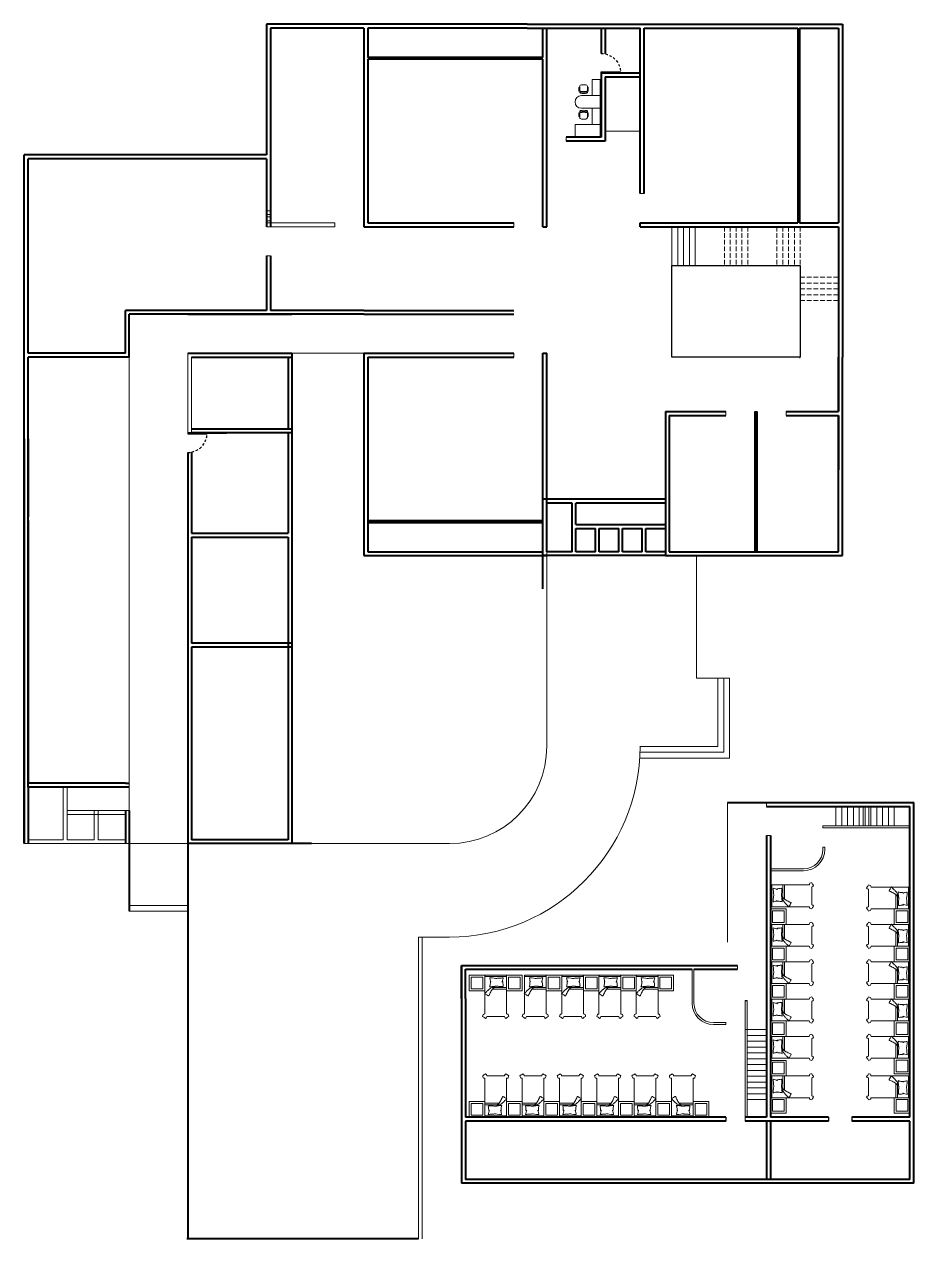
# Model space of a CAD drawing. Header units: metres. Extents: x -846 to 2173, y -239 to 2157.
# Drawn here: x 38.4 to 84.2, y -77 to -14.6 of the extents above; entities that cross this region are included whole.
import ezdxf

# ---------------------------------------------------------------- set-up
doc = ezdxf.new("R2010")
doc.units = ezdxf.units.M
doc.header["$MEASUREMENT"] = 0
doc.linetypes.add('ACAD_ISO02W100', pattern=[15, 12, -3])
for name, color, linetype, lineweight in [('furniture', 220, 'Continuous', 13), ('interiors', 133, 'Continuous', 13), ('JO_ DOOR LINE', 50, 'Continuous', 18), ('JO_SECTION LINE', 7, 'Continuous', 40), ('section line', 104, 'Continuous', 40)]:
    doc.layers.add(name, color=color, linetype=linetype, lineweight=lineweight)

# ---------------------------------------------------------------- blocks, each defined once
blk = doc.blocks.new('door 100cm')
at = {"linetype": 'ByBlock', "lineweight": -3}
blk.add_line((4284.8, 6341.1), (4289.8, 6341.1), dxfattribs=at)
at = {"layer": 'JO_ DOOR LINE', "lineweight": -3}
for p, q in [((4284.8, 6341.1), (4284.8, 6441.1)), ((4289.8, 6341.1), (4289.8, 6441.1))]:
    blk.add_line(p, q, dxfattribs=at)
at = {"layer": 'JO_ DOOR LINE', "linetype": 'ACAD_ISO02W100', "lineweight": -3}
blk.add_arc((4284.8, 6341.1), 100, 0, 90, dxfattribs=at)
blk = doc.blocks.new('A$C89509515')
at = {"layer": 'JO_SECTION LINE', "lineweight": -2}
blk.add_blockref('door 100cm', (-4284.8, -6341.1), dxfattribs=at)
blk = doc.blocks.new('sidetable')
at = {"layer": 'furniture'}
for points in [[(-37.824, -86.501), (-37.024, -86.501), (-37.024, -87.301), (-37.824, -87.301)], [(-37.724, -86.601), (-37.124, -86.601), (-37.124, -87.201), (-37.724, -87.201)]]:
    blk.add_lwpolyline(points, close=True, dxfattribs=at)
blk = doc.blocks.new('single bed')
at = {"layer": 'furniture'}
for p, q in [((3736.554, 1456.282), (3737.319, 1456.282)), ((3736.587, 1456.196), (3737.319, 1456.196))]:
    blk.add_line(p, q, dxfattribs=at)
for points in [[(3737.319, 1456.921), (3736.201, 1456.921), (3736.201, 1454.926)], [(3737.287, 1456.857), (3736.233, 1456.857)], [(3736.821, 1456.356), (3736.797, 1456.354), (3736.764, 1456.348), (3736.728, 1456.342), (3736.698, 1456.338), (3736.662, 1456.335), (3736.612, 1456.333), (3736.559, 1456.329), (3736.51, 1456.327), (3736.476, 1456.325), (3736.449, 1456.323), (3736.443, 1456.325), (3736.46, 1456.359), (3736.464, 1456.378), (3736.474, 1456.426), (3736.481, 1456.469), (3736.483, 1456.502), (3736.483, 1456.549), (3736.487, 1456.581), (3736.491, 1456.604), (3736.493, 1456.612)], [(3736.801, 1456.755), (3736.683, 1456.769), (3736.574, 1456.782), (3736.456, 1456.778), (3736.456, 1456.751), (3736.474, 1456.705), (3736.478, 1456.664), (3736.488, 1456.628), (3736.497, 1456.601), (3736.506, 1456.587), (3736.51, 1456.569)], [(3737.103, 1456.621), (3737.12, 1456.572), (3737.122, 1456.555), (3737.122, 1456.542), (3737.131, 1456.496), (3737.135, 1456.456), (3737.137, 1456.416), (3737.146, 1456.367), (3737.141, 1456.352), (3737.138, 1456.333), (3737.097, 1456.34), (3737.047, 1456.338), (3737.013, 1456.34), (3736.914, 1456.34), (3736.886, 1456.346), (3736.861, 1456.348), (3736.837, 1456.352), (3736.808, 1456.354), (3736.772, 1456.357), (3736.743, 1456.361), (3736.719, 1456.361)], [(3736.751, 1456.751), (3736.824, 1456.755), (3736.856, 1456.76), (3736.897, 1456.764), (3736.942, 1456.764), (3737.019, 1456.769), (3737.051, 1456.773), (3737.083, 1456.778), (3737.115, 1456.782), (3737.147, 1456.782), (3737.133, 1456.737), (3737.115, 1456.669), (3737.097, 1456.601), (3737.092, 1456.578), (3737.083, 1456.56)], [(3737.319, 1454.926), (3737.319, 1456.921)], [(3736.681, 1456.282), (3736.554, 1456.282), (3736.495, 1456.245), (3736.467, 1456.228), (3736.447, 1456.214), (3736.433, 1456.2), (3736.41, 1456.186), (3736.388, 1456.169), (3736.363, 1456.149), (3736.334, 1456.121), (3736.306, 1456.09), (3736.286, 1456.07), (3736.247, 1456.031), (3736.23, 1456.017), (3736.219, 1456.006), (3736.199, 1455.994), (3736.199, 1455.989), (3736.191, 1455.98), (3736.21, 1455.969), (3736.239, 1455.949), (3736.303, 1455.907), (3736.346, 1455.882), (3736.371, 1455.865), (3736.396, 1455.851), (3736.396, 1455.851), (3736.416, 1455.873), (3736.433, 1455.927), (3736.478, 1456.006), (3736.501, 1456.062), (3736.529, 1456.115), (3736.585, 1456.194), (3736.616, 1456.231), (3736.639, 1456.251), (3736.664, 1456.27), (3736.68, 1456.281)], [(3736.201, 1454.926), (3736.17, 1454.915), (3736.146, 1454.915), (3736.118, 1454.901), (3736.1, 1454.839), (3736.087, 1454.802), (3736.154, 1454.754), (3736.191, 1454.732), (3736.198, 1454.725), (3736.236, 1454.7), (3736.283, 1454.735), (3736.304, 1454.788), (3736.309, 1454.793)], [(3736.309, 1454.793), (3737.211, 1454.793)], [(3737.319, 1454.926), (3737.349, 1454.915), (3737.374, 1454.915), (3737.402, 1454.901), (3737.42, 1454.839), (3737.432, 1454.802), (3737.365, 1454.754), (3737.328, 1454.732), (3737.321, 1454.725), (3737.284, 1454.7), (3737.236, 1454.735), (3737.215, 1454.788), (3737.211, 1454.793)]]:
    blk.add_lwpolyline(points, dxfattribs=at)
for centre, start, end in [((3736.233, 1456.889), 180, 270), ((3737.287, 1456.889), 270, 0)]:
    blk.add_arc(centre, 0.032, start, end, dxfattribs=at)
blk = doc.blocks.new('bed with table(single)')
at = {"layer": 'interiors'}
blk.add_blockref('sidetable', (116.08, 109.519), dxfattribs=at)
at = {"layer": 'section line', "rotation": 90}
blk.add_blockref('single bed', (1535.177, -3715.101), dxfattribs=at)
blk = doc.blocks.new('CH3')
for p, q in [((-259, 349), (-259, 141)), ((-218, 349), (-259, 349)), ((-218, 142), (-218, 349)), ((-218, 89), (-218, 163)), ((259, 350), (218, 350)), ((218, 350), (218, 142)), ((218, 87), (218, 162)), ((259, 142), (259, 350))]:
    blk.add_line(p, q)
at = {"linetype": 'Continuous'}
for p, q in [((-218, 141), (-259, 141)), ((259, 142), (218, 142))]:
    blk.add_line(p, q, dxfattribs=at)
for centre, radius, start, end in [((-163, 416), 55.3, 99.89884, 279.75221), ((-111, 115), 111, 193.25658, 265.9234), ((-166, 436), 35.2, 94.91276, 274.91276), ((0, -348), 836, 78.08993, 101.91007), ((-4, -349), 766, 78.01124, 101.98876), ((18, -535), 913, 91.15667, 100.87136), ((0, 1666), 1666, 265.9234, 274.0766), ((-18, -535), 913, 79.12864, 88.84333), ((111, 115), 111, 274.0766, 345.83344), ((163, 416), 55.3, 260.24779, 80.10116), ((159, 437), 36.2, 265.08724, 70.32125)]:
    blk.add_arc(centre, radius, start, end, dxfattribs=at)
for centre, start, end in [((-181, 309), 90.72261, 132.8382), ((180, 309), 47.1618, 87.57171)]:
    blk.add_arc(centre, 54.9, start, end)

msp = doc.modelspace()

# ---------------------------------------------------------------- linework, layer by layer
for p, q in [((75.499, -64.736), (75.599, -64.736)), ((74.499, -70.735), (74.499, -70.935)), ((79.782, -70.735), (79.782, -70.935)), ((80.982, -70.735), (80.982, -70.935))]:
    msp.add_line(p, q)
msp.add_lwpolyline([(71.732, -26.981), (78.332, -26.981), (78.332, -31.681), (71.732, -31.683)], close=True)
at = {"layer": 'furniture'}
for p, q in [((68.052, -17.41), (68.099, -17.41)), ((68.052, -18.246), (67.078, -18.246)), ((68.052, -18.896), (68.052, -18.246)), ((68.052, -18.246), (68.099, -18.246)), ((68.052, -18.896), (68.052, -18.246)), ((68.099, -18.246), (68.099, -18.896)), ((67.078, -18.896), (68.052, -18.896)), ((68.099, -18.896), (68.052, -18.896))]:
    msp.add_line(p, q, dxfattribs=at)
for points in [[(67.635, -17.41), (68.052, -17.41), (68.052, -18.246), (67.635, -18.246)], [(68.052, -18.246), (68.052, -18.199), (68.099, -18.199), (68.099, -18.246)], [(67.635, -19.731), (68.052, -19.731), (68.052, -18.896), (67.635, -18.896)], [(68.052, -18.896), (68.052, -18.942), (68.099, -18.942), (68.099, -18.896)], [(68.099, -18.942), (68.052, -18.942), (68.052, -20.381), (68.099, -20.381)], [(66.753, -19.731), (66.753, -20.381), (68.052, -20.381), (68.052, -19.731)]]:
    msp.add_lwpolyline(points, close=True, dxfattribs=at)
msp.add_lwpolyline([(68.099, -17.41), (68.099, -18.199), (68.052, -18.199), (68.052, -17.41)], dxfattribs=at)
msp.add_arc((67.078, -18.571), 0.325, 90, 270, dxfattribs=at)
at = {"layer": 'interiors'}
for p, q in [((51.099, -14.781), (51.099, -18.781)), ((55.899, -14.781), (55.899, -19.781)), ((66.299, -20.381), (66.299, -20.581)), ((68.299, -20.081), (70.099, -20.081)), ((40.446, -21.288), (50.899, -21.288)), ((50.899, -24.161), (51.099, -24.161)), ((50.899, -24.361), (51.099, -24.361)), ((50.899, -24.481), (51.099, -24.481)), ((50.899, -24.681), (51.099, -24.681)), ((54.399, -24.781), (50.899, -24.781)), ((54.399, -24.981), (54.399, -24.781)), ((54.399, -24.981), (50.899, -24.981)), ((71.732, -24.981), (71.732, -26.981)), ((72.032, -24.981), (72.032, -26.981)), ((72.332, -24.981), (72.332, -26.981)), ((72.632, -24.981), (72.632, -26.981)), ((72.932, -24.981), (72.932, -26.981)), ((51.099, -26.481), (50.899, -26.481)), ((71.732, -26.981), (78.332, -26.981)), ((43.64, -31.481), (40.446, -31.481)), ((43.84, -31.481), (43.84, -56.481)), ((46.84, -35.581), (46.84, -31.481)), ((47.04, -35.581), (47.04, -31.681)), ((55.899, -31.481), (52.199, -31.481)), ((63.599, -31.481), (63.599, -31.681)), ((78.332, -31.481), (78.332, -31.681)), ((78.332, -31.481), (78.332, -31.681)), ((74.499, -34.481), (74.499, -34.681)), ((75.999, -34.481), (76.099, -34.481)), ((77.599, -34.481), (77.599, -34.681)), ((65.299, -41.681), (65.299, -41.881)), ((65.299, -41.881), (65.299, -51.681)), ((72.999, -41.881), (72.999, -48.181)), ((74.699, -48.181), (72.999, -48.181)), ((74.099, -48.181), (74.099, -51.687)), ((74.399, -48.181), (74.399, -51.988)), ((74.699, -48.181), (74.699, -52.288)), ((74.099, -51.686), (70.099, -51.682)), ((71.199, -51.682), (71.199, -51.683)), ((74.699, -52.286), (70.079, -52.282)), ((74.399, -51.986), (70.094, -51.982)), ((40.44, -56.481), (40.44, -53.781)), ((40.64, -56.481), (40.64, -53.781)), ((74.599, -54.566), (74.599, -61.737)), ((74.599, -54.566), (76.599, -54.566)), ((76.599, -54.566), (76.599, -54.766)), ((83.964, -54.766), (83.964, -55.766)), ((43.64, -54.981), (40.64, -54.981)), ((43.64, -55.181), (40.64, -55.181)), ((41.94, -54.981), (43.64, -54.981)), ((42.04, -56.481), (42.04, -54.981)), ((42.24, -56.481), (42.24, -54.981)), ((43.84, -54.981), (43.64, -54.981)), ((83.964, -55.766), (79.499, -55.766)), ((79.499, -55.866), (79.499, -55.766)), ((83.964, -55.866), (79.499, -55.866)), ((79.599, -55.866), (79.499, -55.866)), ((46.84, -56.681), (38.44, -56.681)), ((40.44, -56.481), (38.64, -56.481)), ((38.64, -56.481), (40.14, -56.481)), ((38.64, -56.481), (40.44, -56.481)), ((42.04, -56.481), (40.64, -56.481)), ((43.64, -56.481), (42.24, -56.481)), ((43.64, -56.681), (43.64, -56.255)), ((46.84, -56.555), (46.84, -59.555)), ((53.199, -56.681), (60.299, -56.681)), ((76.599, -56.266), (76.799, -56.266)), ((79.499, -56.974), (79.499, -56.87)), ((79.499, -56.87), (79.599, -56.87)), ((79.599, -56.974), (79.599, -56.87)), ((76.799, -57.974), (78.499, -57.974)), ((76.799, -57.974), (78.499, -57.974)), ((76.799, -58.674), (76.799, -58.074)), ((76.799, -58.074), (78.499, -58.074)), ((46.84, -59.855), (43.84, -59.855)), ((46.84, -60.155), (43.84, -60.155)), ((58.699, -61.481), (58.699, -76.981)), ((60.299, -61.481), (58.699, -61.481)), ((58.899, -61.481), (58.899, -76.981)), ((75.099, -62.936), (75.099, -63.136)), ((72.768, -63.136), (72.768, -64.879)), ((72.868, -63.136), (72.868, -64.879)), ((72.868, -63.136), (72.868, -64.879)), ((75.499, -66.236), (75.499, -64.736)), ((75.599, -66.236), (75.599, -64.736)), ((73.868, -65.879), (74.499, -65.879)), ((74.499, -65.879), (73.868, -65.879)), ((73.868, -65.979), (74.499, -65.979)), ((74.499, -65.979), (74.499, -65.879)), ((75.499, -70.935), (75.499, -66.236)), ((75.599, -70.735), (75.599, -66.236))]:
    msp.add_line(p, q, dxfattribs=at)
at = {"layer": 'interiors', "ltscale": 0.5}
for p, q in [((70.299, -23.281), (70.099, -23.281)), ((63.599, -24.781), (63.599, -24.981))]:
    msp.add_line(p, q, dxfattribs=at)
at = {"layer": 'interiors', "linetype": 'ACAD_ISO02W100', "ltscale": 0.02}
for p, q in [((74.432, -24.981), (74.432, -26.981)), ((74.732, -24.981), (74.732, -26.981)), ((75.032, -24.981), (75.032, -26.981)), ((75.332, -24.981), (75.332, -26.981)), ((75.632, -24.981), (75.632, -26.981)), ((77.132, -24.981), (77.132, -26.981)), ((77.432, -24.981), (77.432, -26.981)), ((77.732, -24.981), (77.732, -26.981)), ((78.032, -24.981), (78.032, -26.981)), ((78.332, -24.981), (78.332, -26.981)), ((78.332, -24.981), (78.332, -31.481)), ((78.332, -27.581), (80.299, -27.581)), ((78.332, -27.881), (80.299, -27.881)), ((78.332, -28.181), (80.299, -28.181)), ((78.332, -28.481), (80.299, -28.481)), ((78.332, -28.781), (80.299, -28.781))]:
    msp.add_line(p, q, dxfattribs=at)
at = {"layer": 'interiors', "linetype": 'ACAD_ISO02W100', "ltscale": 0.1}
for p, q in [((80.164, -55.766), (80.164, -54.766)), ((80.464, -55.766), (80.464, -54.766)), ((80.764, -55.766), (80.764, -54.766)), ((80.764, -55.766), (80.764, -54.766)), ((80.764, -55.766), (80.764, -54.766)), ((80.764, -55.766), (80.764, -54.766)), ((81.064, -55.766), (81.064, -54.766)), ((81.364, -55.766), (81.364, -54.766)), ((81.564, -55.766), (81.564, -54.766)), ((81.664, -55.766), (81.664, -54.766)), ((81.864, -55.766), (81.864, -54.766)), ((81.964, -55.766), (81.964, -54.766)), ((82.264, -55.766), (82.264, -54.766)), ((82.264, -55.766), (82.264, -54.766)), ((82.564, -55.766), (82.564, -54.766)), ((82.864, -55.766), (82.864, -54.766)), ((83.164, -55.766), (83.164, -54.766)), ((75.499, -66.236), (76.599, -66.236)), ((75.599, -66.536), (76.599, -66.536)), ((75.599, -66.836), (76.599, -66.836)), ((75.599, -67.136), (76.599, -67.136)), ((75.599, -67.436), (76.599, -67.436)), ((75.599, -67.436), (76.599, -67.436)), ((75.599, -67.436), (76.599, -67.436)), ((75.599, -67.436), (76.599, -67.436)), ((75.599, -67.736), (76.599, -67.736)), ((75.599, -68.036), (76.599, -68.036)), ((75.599, -68.336), (76.599, -68.336)), ((75.599, -68.636), (76.599, -68.636)), ((75.599, -68.936), (76.599, -68.936)), ((75.599, -68.936), (76.599, -68.936)), ((75.599, -69.236), (76.599, -69.236)), ((75.599, -69.536), (76.599, -69.536)), ((75.599, -69.836), (76.599, -69.836))]:
    msp.add_line(p, q, dxfattribs=at)
at = {"layer": 'interiors'}
for centre, radius, start, end in [((60.299, -51.681), 5, 270, 0), ((60.299, -51.681), 9.8, 270, 0), ((60.199, -51.681), 11, 359.99037, 0), ((78.499, -56.974), 1, 270, 0), ((78.499, -56.974), 1.1, 270, 0), ((73.868, -64.879), 1.1, 180, 270), ((73.868, -64.879), 1, 180, 270)]:
    msp.add_arc(centre, radius, start, end, dxfattribs=at)
at = {"layer": 'section line'}
for p, q in [((55.899, -14.581), (50.899, -14.581)), ((50.899, -14.581), (50.899, -21.288)), ((55.899, -14.781), (51.099, -14.781)), ((51.099, -14.781), (51.099, -24.681)), ((64.299, -14.581), (55.899, -14.581)), ((55.899, -14.781), (55.899, -17.081)), ((55.899, -14.781), (55.899, -24.981)), ((64.299, -14.781), (56.099, -14.781)), ((56.099, -14.781), (56.099, -16.281)), ((64.099, -14.781), (57.099, -14.781)), ((64.299, -14.581), (70.299, -14.581)), ((64.299, -14.581), (68.299, -14.581)), ((64.299, -14.781), (68.099, -14.781)), ((64.299, -14.781), (68.099, -14.781)), ((65.099, -16.281), (65.099, -14.781)), ((65.299, -20.581), (65.299, -14.781)), ((68.078, -14.781), (70.099, -14.781)), ((68.099, -14.781), (68.099, -16.081)), ((68.299, -14.781), (68.299, -16.101)), ((68.299, -14.781), (68.299, -16.101)), ((70.099, -17.081), (70.099, -14.781)), ((70.299, -14.581), (80.499, -14.581)), ((70.299, -23.281), (70.299, -14.781)), ((70.299, -14.781), (78.199, -14.781)), ((78.199, -14.781), (78.199, -24.781)), ((78.299, -14.781), (78.299, -22.581)), ((78.299, -14.781), (78.299, -24.781)), ((78.299, -14.781), (80.299, -14.781)), ((80.299, -14.781), (80.299, -22.581)), ((80.499, -14.581), (80.499, -22.581)), ((65.099, -16.281), (56.099, -16.281)), ((65.099, -16.381), (56.099, -16.381)), ((56.099, -16.381), (56.099, -24.781)), ((65.099, -24.981), (65.099, -16.381)), ((70.099, -23.281), (70.099, -16.781)), ((55.899, -17.281), (55.899, -24.981)), ((56.099, -17.081), (56.099, -24.781)), ((56.099, -17.081), (56.099, -17.313)), ((68.099, -17.081), (68.099, -20.381)), ((68.099, -17.081), (70.099, -17.081)), ((68.299, -17.281), (68.299, -20.581)), ((68.299, -17.281), (70.099, -17.281)), ((65.299, -24.981), (65.299, -20.581)), ((68.099, -20.381), (66.299, -20.381)), ((68.299, -20.581), (66.299, -20.581)), ((38.44, -56.681), (38.44, -21.288)), ((40.446, -21.288), (38.44, -21.288)), ((40.446, -21.488), (38.64, -21.488)), ((38.64, -31.481), (38.64, -21.488)), ((50.899, -21.288), (40.446, -21.288)), ((50.899, -21.488), (40.446, -21.488)), ((50.899, -21.488), (50.899, -24.681)), ((80.299, -22.581), (80.299, -24.581)), ((80.499, -22.581), (80.499, -24.581)), ((50.899, -24.681), (50.899, -24.981)), ((51.099, -24.681), (51.099, -24.981)), ((56.099, -24.781), (63.599, -24.781)), ((70.099, -24.781), (78.199, -24.781)), ((70.099, -24.981), (70.099, -24.781)), ((70.099, -24.981), (70.099, -24.781)), ((78.299, -24.781), (80.299, -24.781)), ((80.299, -24.581), (80.299, -24.781)), ((80.499, -24.581), (80.499, -24.981)), ((55.899, -24.981), (63.599, -24.981)), ((56.099, -24.981), (63.599, -24.981)), ((65.099, -24.981), (65.299, -24.981)), ((65.099, -24.981), (65.299, -24.981)), ((70.099, -24.981), (80.299, -24.981)), ((80.299, -24.981), (80.299, -34.481)), ((80.499, -24.981), (80.499, -31.681)), ((50.899, -26.481), (50.899, -29.281)), ((51.099, -26.481), (51.099, -29.281)), ((50.899, -29.281), (43.64, -29.281)), ((43.64, -31.481), (43.64, -29.281)), ((55.899, -29.281), (51.099, -29.281)), ((55.899, -29.281), (63.599, -29.281)), ((43.84, -31.681), (43.84, -29.481)), ((55.899, -29.481), (43.84, -29.481)), ((46.84, -29.481), (52.199, -29.481)), ((55.899, -29.481), (63.599, -29.481)), ((43.64, -31.481), (38.64, -31.481)), ((43.84, -31.681), (38.64, -31.681)), ((38.64, -53.781), (38.64, -31.681)), ((46.84, -31.481), (52.199, -31.481)), ((47.04, -31.681), (52.199, -31.681)), ((51.999, -31.681), (51.999, -35.381)), ((52.199, -31.481), (52.199, -56.681)), ((55.899, -31.481), (63.599, -31.481)), ((55.899, -31.481), (55.899, -41.881)), ((56.099, -31.681), (63.599, -31.681)), ((56.099, -31.681), (56.099, -41.681)), ((65.099, -31.481), (65.299, -31.481)), ((65.099, -31.481), (65.299, -31.481)), ((65.099, -41.681), (65.099, -31.481)), ((65.299, -41.681), (65.299, -31.481)), ((78.299, -31.681), (78.332, -31.681)), ((80.299, -34.481), (80.299, -31.681)), ((80.499, -41.881), (80.499, -31.681)), ((71.399, -34.481), (74.499, -34.481)), ((71.399, -34.481), (71.399, -41.881)), ((71.599, -34.681), (74.499, -34.681)), ((71.599, -34.681), (71.599, -41.681)), ((75.999, -34.481), (75.999, -41.681)), ((76.099, -34.481), (76.099, -41.681)), ((77.599, -34.481), (80.299, -34.481)), ((77.599, -34.681), (80.299, -34.681)), ((80.299, -41.681), (80.299, -34.681)), ((80.299, -34.681), (80.299, -37.481)), ((50.04, -35.381), (47.04, -35.381)), ((52.199, -35.381), (48.24, -35.381)), ((52.199, -35.381), (48.34, -35.381)), ((52.199, -35.381), (48.54, -35.381)), ((38.44, -35.881), (38.44, -40.881)), ((38.64, -35.881), (38.64, -39.881)), ((46.84, -35.581), (48.84, -35.581)), ((52.199, -35.581), (47.04, -35.581)), ((50.44, -35.581), (49.14, -35.581)), ((51.999, -35.581), (51.999, -40.729)), ((55.899, -35.581), (55.899, -41.881)), ((46.84, -36.581), (46.84, -40.381)), ((47.04, -36.561), (47.04, -40.381)), ((47.04, -36.561), (47.04, -40.381)), ((65.099, -43.581), (65.099, -38.981)), ((71.399, -38.981), (65.099, -38.981)), ((65.299, -41.681), (65.299, -39.181)), ((66.599, -39.181), (65.299, -39.181)), ((66.599, -41.681), (66.599, -39.181)), ((66.799, -40.281), (66.799, -39.181)), ((71.399, -39.181), (66.799, -39.181)), ((38.64, -40.081), (38.64, -53.581)), ((46.84, -40.381), (46.84, -56.555)), ((46.84, -40.381), (46.84, -56.555)), ((47.04, -40.381), (47.04, -40.729)), ((56.099, -40.081), (65.099, -40.081)), ((56.099, -40.181), (65.099, -40.181)), ((66.799, -40.281), (71.399, -40.281)), ((66.799, -41.681), (66.799, -40.481)), ((66.799, -40.481), (67.799, -40.481)), ((67.799, -41.681), (67.799, -40.481)), ((67.999, -41.681), (67.999, -40.481)), ((67.999, -40.481), (68.999, -40.481)), ((68.999, -41.681), (68.999, -40.481)), ((69.199, -41.681), (69.199, -40.481)), ((69.199, -40.481), (70.199, -40.481)), ((70.199, -41.681), (70.199, -40.481)), ((70.399, -41.681), (70.399, -40.481)), ((70.399, -40.481), (71.399, -40.481)), ((38.44, -40.881), (38.44, -56.681)), ((47.04, -40.729), (51.999, -40.729)), ((47.04, -40.929), (51.999, -40.929)), ((47.04, -40.929), (47.04, -46.381)), ((51.999, -40.929), (51.999, -56.481)), ((56.099, -41.681), (65.099, -41.681)), ((66.599, -41.681), (65.299, -41.681)), ((67.799, -41.681), (66.799, -41.681)), ((68.999, -41.681), (67.999, -41.681)), ((70.199, -41.681), (69.199, -41.681)), ((71.399, -41.681), (70.399, -41.681)), ((71.599, -41.681), (78.099, -41.681)), ((71.599, -41.681), (80.299, -41.681)), ((55.899, -41.881), (65.299, -41.881)), ((71.399, -41.881), (65.099, -41.881)), ((71.399, -41.881), (72.799, -41.881)), ((72.099, -41.881), (80.499, -41.881)), ((38.64, -46.581), (38.64, -53.581)), ((38.64, -46.581), (38.64, -53.581)), ((52.199, -46.381), (47.04, -46.381)), ((52.199, -46.581), (47.04, -46.581)), ((52.199, -46.581), (47.04, -46.581)), ((47.04, -46.581), (47.04, -56.481)), ((43.64, -53.581), (38.64, -53.581)), ((43.64, -53.581), (43.84, -53.581)), ((38.64, -53.781), (38.64, -56.681)), ((43.84, -53.781), (38.64, -53.781)), ((74.599, -54.566), (84.164, -54.566)), ((76.599, -54.766), (83.964, -54.766)), ((83.964, -70.735), (83.964, -54.766)), ((84.164, -74.135), (84.164, -54.566)), ((43.64, -54.981), (43.64, -56.681)), ((43.84, -54.981), (43.84, -60.155)), ((46.84, -56.555), (46.84, -76.981)), ((53.199, -56.681), (46.84, -56.681)), ((51.999, -56.481), (47.04, -56.481)), ((76.599, -56.266), (76.599, -63.937)), ((76.799, -56.266), (76.799, -70.735)), ((60.918, -62.936), (60.918, -74.135)), ((60.918, -64.636), (60.918, -62.936)), ((60.918, -62.936), (75.099, -62.936)), ((61.118, -64.636), (61.118, -63.136)), ((61.118, -63.136), (72.768, -63.136)), ((72.868, -63.136), (75.099, -63.136)), ((76.599, -63.937), (76.599, -70.735)), ((61.118, -64.636), (61.118, -70.735)), ((74.499, -70.735), (61.118, -70.735)), ((61.118, -70.935), (61.118, -73.935)), ((74.499, -70.935), (61.118, -70.935)), ((76.599, -70.735), (75.499, -70.735)), ((79.782, -70.935), (75.499, -70.935)), ((76.599, -70.935), (76.599, -73.935)), ((79.782, -70.735), (76.799, -70.735)), ((76.799, -70.935), (76.799, -73.935)), ((83.964, -70.735), (80.982, -70.735)), ((83.964, -70.935), (80.982, -70.935)), ((83.964, -73.935), (83.964, -70.935)), ((84.164, -74.135), (60.918, -74.135)), ((83.964, -73.935), (61.118, -73.935)), ((58.699, -76.981), (46.799, -76.981))]:
    msp.add_line(p, q, dxfattribs=at)

# ---------------------------------------------------------------- block references
for p, rotation in [((162.22, -37.816), 180), ((162.22, -39.733), 180), ((162.22, -41.651), 180), ((41.018, 14.819), 270), ((43.049, 14.819), 270), ((44.967, 14.819), 270), ((46.884, 14.819), 270), ((48.801, 14.819), 270), ((162.22, -43.568), 180), ((162.22, -45.486), 180), ((84.336, -148.991), 90), ((86.253, -148.991), 90), ((88.171, -148.991), 90), ((90.088, -148.991), 90), ((92.006, -148.991), 90), ((162.22, -47.517), 180)]:
    msp.add_blockref('bed with table(single)', p, dxfattribs=dict(rotation=rotation))
for p in [(-1.457, -83.052), (-1.457, -84.969), (-1.457, -86.886), (-1.457, -88.804), (-1.457, -90.835)]:
    msp.add_blockref('bed with table(single)', p)
at = {"xscale": -1, "rotation": 270}
msp.add_blockref('bed with table(single)', (50.615, -148.991), dxfattribs=at)
at = {"layer": 'furniture', "xscale": 0.0009283734974549418, "yscale": 0.0009283734974549418, "zscale": 0.0009283734974549418, "rotation": 180}
msp.add_blockref('CH3', (67.194, -17.689), dxfattribs=at)
at = {"layer": 'furniture', "extrusion": (0, 0, -1), "xscale": 0.0009283734974549418, "yscale": 0.0009283734974549418, "zscale": -0.0009283734974549418}
msp.add_blockref('CH3', (-67.194, -19.453), dxfattribs=at)
at = {"layer": 'interiors'}
for p, rotation in [((24.294, -150.738), 180), ((-15.596, -32.911), 90)]:
    msp.add_blockref('sidetable', p, dxfattribs=dict(at, rotation=rotation))
msp.add_blockref('sidetable', (114.623, 16.767), dxfattribs=at)
at = {"layer": 'section line', "yscale": 0.01, "zscale": 0.01, "rotation": 270}
for p, xscale in [((68.099, -17.081), -0.01), ((46.84, -35.581), 0.01)]:
    msp.add_blockref('A$C89509515', p, dxfattribs=dict(at, xscale=xscale))
at = {"layer": 'section line', "rotation": 90}
msp.add_blockref('single bed', (1533.72, -3796.121), dxfattribs=at)

doc.saveas('drawing.dxf')
